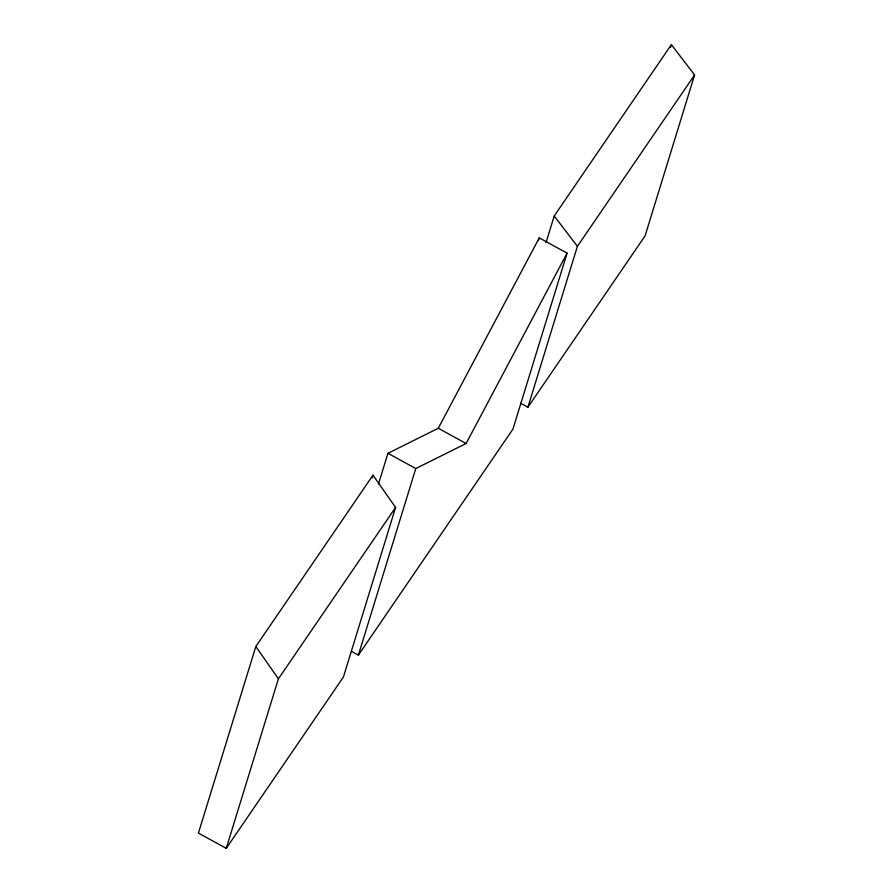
<?xml version="1.0" encoding="UTF-8"?>
<svg xmlns="http://www.w3.org/2000/svg" width="893" height="893" viewBox="0 0 893 893"><rect width="100%" height="100%" fill="white"/><g stroke="black" fill="none" stroke-linecap="round" stroke-linejoin="round"><path stroke-width="1.34" d="M255.822 646.521L198.425 833.091L226.253 848.35L343.425 677.006L395.577 507.458L372.995 475.165L255.822 646.521L278.404 678.825L226.253 848.35M372.18 477.822L372.995 475.165M378.52 483.939L387.953 453.287L438.284 428.26L539.26 237.862L567.088 253.132L512.95 429.098L358.383 655.127L351.418 651.321M358.383 655.127L415.781 468.546L466.101 443.52L567.088 253.132M538.434 240.53L539.26 237.862M546.014 242.662L554.218 215.994L671.391 44.65L694.575 74.99L645.081 235.886L527.908 407.23L520.652 403.245M527.908 407.23L577.403 246.323L694.575 74.99M670.565 47.318L671.391 44.65M278.404 678.825L395.577 507.458M438.284 428.26L466.101 443.52M387.953 453.287L415.781 468.546M554.218 215.994L577.403 246.323"/></g></svg>
